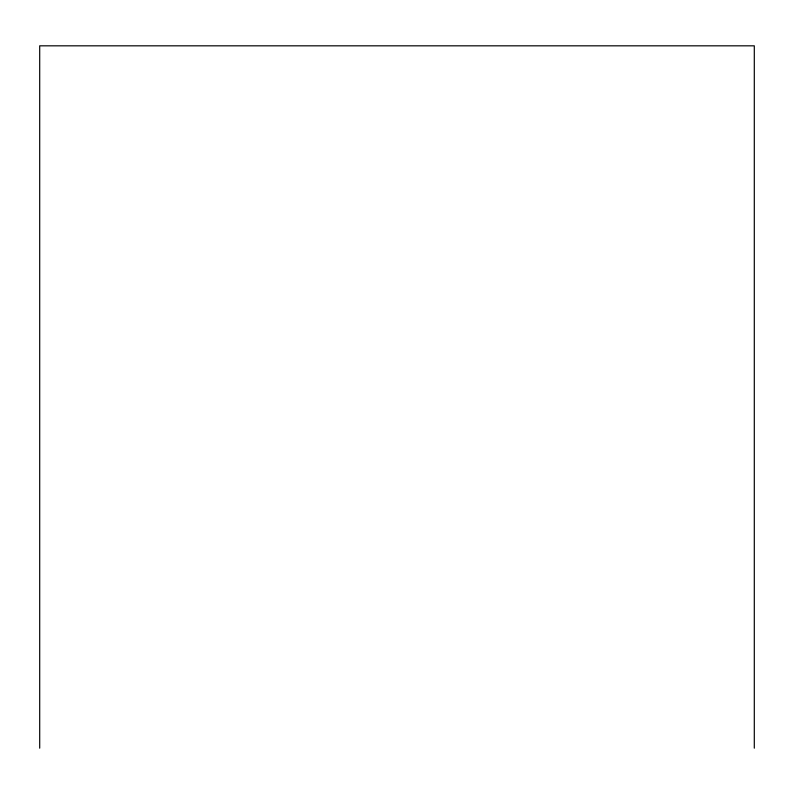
<?xml version="1.0" encoding="UTF-8"?>
<svg xmlns="http://www.w3.org/2000/svg" width="794" height="794" viewBox="0 0 794 794"><rect width="100%" height="100%" fill="white"/><g stroke="black" fill="none" stroke-linecap="round" stroke-linejoin="round"><path stroke-width="1.19" d="M754.3 748.176L754.3 45.824L39.7 45.824L39.7 748.176"/></g></svg>
